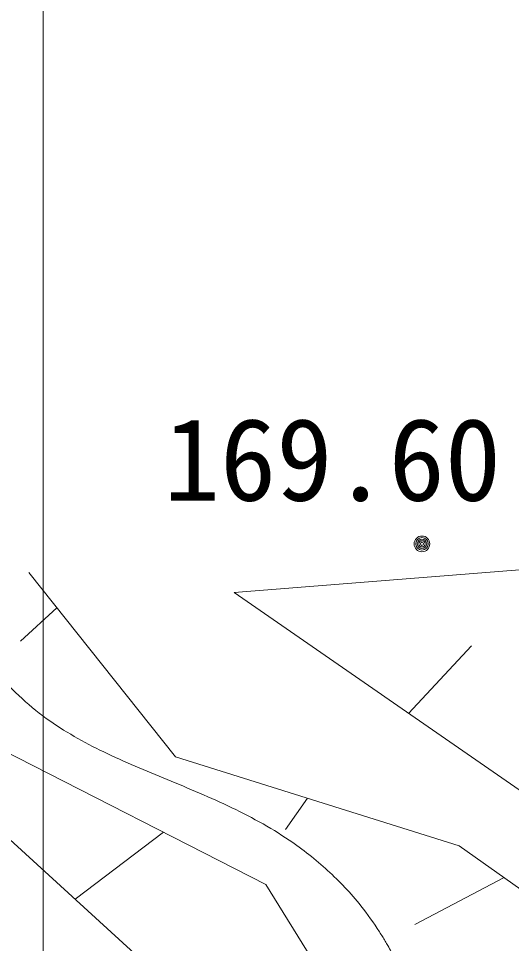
# Model space of a CAD drawing. Units: millimetres, scale not verified. Extents: x 40000 to 680000, y 20000 to 380000.
# Drawn here: x 262827 to 270704, y 272106 to 286892 of the extents above; entities that cross this region are included whole.
import ezdxf
from ezdxf.enums import TextEntityAlignment as Align

# ---------------------------------------------------------------- set-up
doc = ezdxf.new("R2010")
doc.units = ezdxf.units.MM
doc.header["$LTSCALE"] = 1000
doc.layers.add('M-BGD', color=7, linetype='Continuous', lineweight=13)
doc.layers.add('M-STR-STRC', color=7, linetype='Continuous', lineweight=13)
doc.styles.add('ＭＳ ゴシック', font='')
doc.styles.get('ＭＳ ゴシック').set_extended_font_data('MS Gothic')

msp = doc.modelspace()

# ---------------------------------------------------------------- linework, layer by layer
at = {"layer": 'M-BGD'}
for p, q in [((265333, 275088), (262990, 278036)), ((271107, 278101), (266271, 277715)), ((271239, 274272), (266271, 277715)), ((263441, 277469), (262859, 276940)), ((269060, 275782), (270065, 276864)), ((262565, 275202), (266781, 273048)), ((269866, 273669), (265333, 275088)), ((267446, 274427), (267091, 273928)), ((262168, 274240), (266682, 270119)), ((263732, 272812), (265143, 273885)), ((270854, 272970), (269866, 273669)), ((270586, 273160), (269162, 272411)), ((266781, 273048), (268163, 270819))]:
    msp.add_line(p, q, dxfattribs=at)
for radius in [125, 100, 75, 50, 25]:
    msp.add_circle((269274, 278494), radius, dxfattribs=at)
for points, knots in [([(265290, 271390), (264655, 271441), (264020, 271492), (263382, 271511), (261521, 271566), (259632, 271347), (257848, 270822), (255575, 270152), (253474, 268985), (251370, 267896), (249627, 266994), (247881, 266144), (246060, 265352), (245335, 265037), (244599, 264731), (243837, 264612), (242803, 264451), (241723, 264634), (240658, 264703), (239909, 264752), (239167, 264744), (238422, 264720), (236775, 264668), (235108, 264539), (233484, 264706), (230473, 265016), (227613, 266341), (224637, 267068), (221742, 267775), (218737, 267916), (215875, 268672), (213030, 269423), (210326, 270781), (207463, 271444), (202781, 272529), (197671, 271755), (193081, 273156), (189945, 274113), (187051, 276086), (183901, 276850), (181569, 277416), (179096, 277319), (176606, 277533), (174134, 277746), (171646, 278264), (169606, 279502), (167606, 280716), (166037, 282622), (164534, 284515), (163213, 286178), (161943, 287831), (160358, 289186), (159172, 290199), (157812, 291045), (156362, 291633), (155523, 291974), (154655, 292228), (153786, 292483)], [0, 0, 0, 0, 1, 1, 1, 2, 2, 2, 3, 3, 3, 4, 4, 4, 5, 5, 5, 6, 6, 6, 7, 7, 7, 8, 8, 8, 9, 9, 9, 10, 10, 10, 11, 11, 11, 12, 12, 12, 13, 13, 13, 14, 14, 14, 15, 15, 15, 16, 16, 16, 17, 17, 17, 18, 18, 18, 19, 19, 19, 19]), ([(261557, 277854), (261812, 277402), (262066, 276950), (262389, 276546), (262630, 276246), (262909, 275974), (263217, 275743), (263502, 275531), (263811, 275354), (264129, 275197), (264459, 275035), (264798, 274893), (265137, 274753), (265484, 274609), (265830, 274467), (266170, 274307), (266510, 274146), (266843, 273968), (267154, 273757), (267369, 273611), (267573, 273449), (267766, 273274), (267957, 273098), (268137, 272910), (268298, 272707), (268404, 272573), (268502, 272433), (268595, 272290), (268611, 272266), (268626, 272242), (268641, 272218), (268656, 272194), (268670, 272169), (268685, 272145), (268699, 272120), (268714, 272096), (268728, 272071), (268765, 272007), (268799, 271940), (268831, 271873), (268863, 271806), (268893, 271739), (268923, 271671), (269013, 271463), (269091, 271251), (269169, 271038)], [0, 0, 0, 0, 1, 1, 1, 2, 2, 2, 3, 3, 3, 4, 4, 4, 5, 5, 5, 6, 6, 6, 7, 7, 7, 8, 8, 8, 9, 9, 9, 10, 10, 10, 11, 11, 11, 12, 12, 12, 13, 13, 13, 14, 14, 14, 15, 15, 15, 15])]:
    msp.add_open_spline(points, degree=3, knots=knots, dxfattribs=at)
at = {"layer": 'M-STR-STRC'}
msp.add_line((263223, 253000), (263223, 287196), dxfattribs=at)

# ---------------------------------------------------------------- texts
at = {"layer": 'M-BGD', "style": 'ＭＳ ゴシック'}
msp.add_text('169.60', height=1320, dxfattribs=at).set_placement((265149, 278788), align=Align.BOTTOM_LEFT)

doc.saveas('drawing.dxf')
